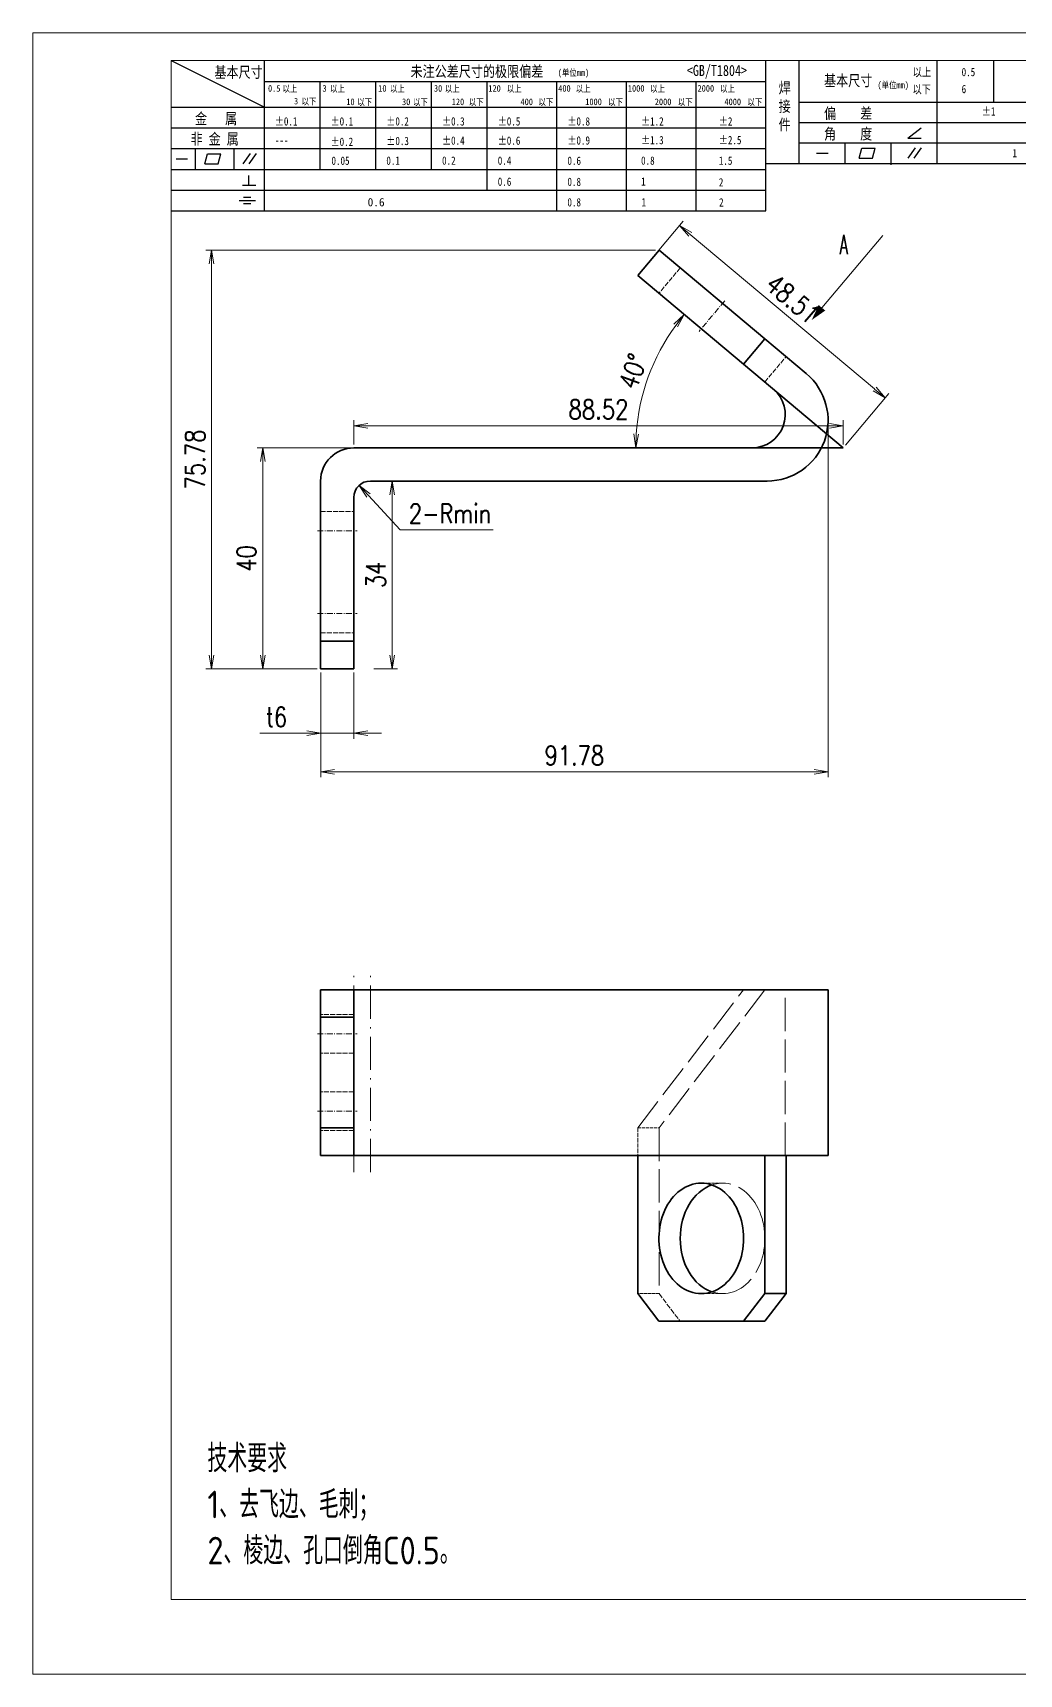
# Model space of a CAD drawing. Header units: millimetres. Extents: x 1333 to 190452, y -42879 to -5704.
# Drawn here: x 175262.6 to 175441, y -22836.1 to -22539.1 of the extents above; entities that cross this region are included whole.
import ezdxf
from ezdxf.enums import TextEntityAlignment as Align

# ---------------------------------------------------------------- set-up
doc = ezdxf.new("R2010")
doc.units = ezdxf.units.MM
doc.header["$LTSCALE"] = 0.5
for name, pattern in [('AM_ISO02W050x2', [3.75, 3, -0.75]), ('AM_ISO08W050x2', [9, 6, -0.75, 1.5, -0.75]), ('DASHDOT', [18.5, 12, -3, 0.5, -3]), ('DASHED', [15, 12, -3])]:
    doc.linetypes.add(name, pattern=pattern)
for name, color, linetype, lineweight in [('中心线', 2, 'AM_ISO08W050x2', 18), ('图框', 7, 'Continuous', 18), ('标注线', 3, 'Continuous', 18), ('粗实线', 7, 'Continuous', 35), ('虚线', 1, 'AM_ISO02W050x2', 18)]:
    doc.layers.add(name, color=color, linetype=linetype, lineweight=lineweight)
doc.layers.add('图\\M+19E79\\M+195B6\\M+18E9A', color=7, linetype='Continuous')
doc.layers.add('打印-禁用', color=7, linetype='Continuous', lineweight=15, plot=False)
doc.styles.add('DIM', font='romans.shx', dxfattribs={"width": 0.8, "bigfont": 'bigfont.shx'})
doc.styles.get("Standard").update_dxf_attribs({"font": 'simplex.shx'})
doc.styles.add('国标', font='simfang.ttf', dxfattribs={"width": 0.8})
doc.styles.add('机械长仿宋', font='gbenor.shx', dxfattribs={"height": 1, "bigfont": 'gbcbig.shx'})
doc.dimstyles.new('DEH 1-1', dxfattribs={"dimtxt": 3.5, "dimasz": 2.5, "dimexe": 1, "dimexo": 0.625, "dimgap": 1.2, "dimtad": 1, "dimtoh": 1, "dimdsep": 46, "dimtxsty": 'DIM', "dimblk": 'OPEN', "dimcen": 0, "dimclrd": 8, "dimclre": 8, "dimclrt": 2, "dimazin": 2, "dimtfac": 0.5, "dimtmove": 0, "dimatfit": 3, "dimldrblk": 'OPEN', "dimfxl": 0, "dimtolj": 2, "dimlwd": 18, "dimlwe": 18, "dimarcsym": 0})
doc.dimstyles.new('DEH 1-1$0', dxfattribs={"dimtxt": 3.5, "dimasz": 2.5, "dimexe": 1, "dimexo": 0.625, "dimgap": 1.2, "dimtad": 1, "dimzin": 9, "dimdsep": 46, "dimtxsty": 'DIM', "dimblk": 'OPEN', "dimcen": 0, "dimclrd": 8, "dimclre": 8, "dimclrt": 2, "dimazin": 2, "dimtfac": 0.5, "dimtmove": 0, "dimatfit": 3, "dimldrblk": 'OPEN', "dimfxl": 0, "dimtolj": 2, "dimlwd": 18, "dimlwe": 18, "dimarcsym": 0})
doc.dimstyles.new('DEH 1-1$4', dxfattribs={"dimtxt": 3.5, "dimasz": 2.5, "dimexe": 1, "dimexo": 0.625, "dimgap": 1.2, "dimtad": 1, "dimtoh": 1, "dimdsep": 46, "dimtxsty": 'DIM', "dimblk": 'OPEN', "dimcen": 0, "dimclrd": 8, "dimclre": 8, "dimclrt": 2, "dimazin": 2, "dimtfac": 0.5, "dimtofl": 0, "dimtmove": 0, "dimatfit": 3, "dimldrblk": 'OPEN', "dimfxl": 0, "dimtolj": 2, "dimlwd": 18, "dimlwe": 18, "dimarcsym": 0})

# ---------------------------------------------------------------- blocks, each defined once
blk = doc.blocks.new('GZDEH零件A3图框V01版')
at = {"layer": '图\\M+19E79\\M+195B6\\M+18E9A', "color": 9}
for p, q in [((2882.49, -1554.46), (2899.37, -1562.92)), ((2899.37, -1581.67), (2899.37, -1554.46)), ((2990.09, -1581.67), (2990.09, -1554.46)), ((2996.09, -1573.08), (2996.09, -1554.46)), ((3021.09, -1561.98), (3021.09, -1554.46)), ((3031.31, -1561.98), (3031.31, -1554.46)), ((2899.37, -1558.24), (2990.09, -1558.24)), ((2909.45, -1574.17), (2909.45, -1558.24)), ((2919.53, -1574.17), (2919.53, -1558.24)), ((2929.61, -1574.17), (2929.61, -1558.24)), ((2939.69, -1577.92), (2939.69, -1558.24)), ((2952.29, -1581.67), (2952.29, -1558.24)), ((2964.89, -1581.67), (2964.89, -1558.24)), ((2977.49, -1581.67), (2977.49, -1558.24)), ((2996.09, -1561.98), (3113.09, -1561.98)), ((3021.09, -1573.08), (3021.09, -1561.98)), ((2882.49, -1562.92), (2990.09, -1562.92)), ((2882.49, -1566.67), (2990.09, -1566.67)), ((2996.09, -1565.68), (3113.09, -1565.68)), ((3015.75, -1568.51), (3018.15, -1566.66)), ((2882.49, -1570.42), (2990.09, -1570.42)), ((2886.92, -1574.12), (2886.92, -1570.42)), ((2893.91, -1574.12), (2893.91, -1570.42)), ((2996.09, -1569.38), (3113.09, -1569.38)), ((3004.42, -1573.08), (3004.42, -1569.38)), ((3006.97, -1572.12), (3007.45, -1570.33)), ((3007.45, -1570.33), (3009.86, -1570.33)), ((3009.39, -1572.12), (3009.86, -1570.33)), ((3012.75, -1573.08), (3012.75, -1569.38)), ((3015.75, -1568.51), (3018.15, -1568.51)), ((3015.81, -1572.12), (3017.15, -1570.26)), ((3016.89, -1572.12), (3018.23, -1570.26)), ((2883.43, -1572.27), (2885.49, -1572.27)), ((2888.59, -1573.16), (2889.07, -1571.37)), ((2888.59, -1573.16), (2891, -1573.16)), ((2889.07, -1571.37), (2891.48, -1571.37)), ((2891, -1573.16), (2891.48, -1571.37)), ((2895.52, -1573.16), (2896.85, -1571.3)), ((2896.6, -1573.16), (2897.94, -1571.3)), ((2990.09, -1573.08), (3113.09, -1573.08)), ((2999.26, -1571.23), (3001.32, -1571.23)), ((3006.97, -1572.12), (3009.39, -1572.12)), ((3012.75, -1573.33), (3012.75, -1573.08)), ((2882.49, -1574.17), (2990.09, -1574.17)), ((2895.42, -1577.05), (2897.81, -1577.05)), ((2896.58, -1577.05), (2896.58, -1575.28)), ((2882.49, -1577.92), (2990.09, -1577.92)), ((2894.79, -1579.77), (2897.77, -1579.77)), ((2895.57, -1579.17), (2896.92, -1579.17)), ((2882.49, -1581.67), (2990.09, -1581.67)), ((2895.57, -1580.37), (2896.93, -1580.37))]:
    blk.add_line(p, q, dxfattribs=at)
at = {"layer": '图框', "linetype": 'Continuous'}
for p, q in [((2882.49, -1554.46), (2882.49, -1832.96)), ((3272.49, -1554.46), (2882.49, -1554.46)), ((2882.49, -1832.96), (3272.49, -1832.96))]:
    blk.add_line(p, q, dxfattribs=at)
at = {"layer": '打印-禁用', "linetype": 'Continuous'}
for p, q in [((2857.49, -1549.46), (2857.49, -1846.46)), ((3277.49, -1549.46), (2857.49, -1549.46)), ((2857.49, -1846.46), (3277.49, -1846.46))]:
    blk.add_line(p, q, dxfattribs=at)
at = {"layer": '图\\M+19E79\\M+195B6\\M+18E9A', "color": 9, "style": '国标', "width": 0.8}
for s, height, p in [('基本尺寸', 2, (2890.33, -1557.58)), ('未注公差尺寸的极限偏差', 2, (2925.81, -1557.44)), ('<GB/T1804>', 2, (2975.78, -1557.27)), ('以上', 1.5, (3016.64, -1557.33)), ('0.5', 1.5, (3025.49, -1557.3)), ('30', 1.2, (2930.04, -1560.11)), ('基本尺寸', 2, (3000.6, -1559.1)), ('以下', 1.5, (3016.58, -1560.43)), ('6', 1.5, (3025.49, -1560.38)), ('金   属', 2, (2886.82, -1565.98)), ('±0.1', 1.5, (2901.27, -1566.23)), ('±0.1', 1.5, (2911.35, -1566.23)), ('±0.2', 1.5, (2921.43, -1566.23)), ('±0.3', 1.5, (2931.51, -1566.23)), ('±0.5', 1.5, (2941.59, -1566.23)), ('±0.8', 1.5, (2954.19, -1566.23)), ('±1.2', 1.5, (2967.51, -1566.23)), ('±2', 1.5, (2981.58, -1566.23)), ('偏    差', 2, (3000.6, -1565.04)), ('±1', 1.5, (3029.16, -1564.42)), ('非 金 属', 2, (2886.02, -1569.65)), ('±0.3', 1.5, (2921.43, -1569.77)), ('±0.4', 1.5, (2931.51, -1569.71)), ('±0.6', 1.5, (2941.59, -1569.71)), ('±0.9', 1.5, (2954.19, -1569.68)), ('±1.3', 1.5, (2967.51, -1569.62)), ('±2.5', 1.5, (2981.58, -1569.61)), ('角    度', 2, (3000.6, -1568.74)), ('---', 1.5, (2901.27, -1569.65)), ('±0.2', 1.5, (2911.35, -1569.92)), ('1', 1.5, (3034.69, -1571.98)), ('0.1', 1.5, (2921.43, -1573.34)), ('0.2', 1.5, (2931.51, -1573.33)), ('0.4', 1.5, (2941.59, -1573.33)), ('0.6', 1.5, (2954.19, -1573.35)), ('0.8', 1.5, (2967.51, -1573.33)), ('1.5', 1.5, (2981.58, -1573.34)), ('0.6', 1.5, (2941.59, -1577.14)), ('0.8', 1.5, (2954.19, -1577.17)), ('1', 1.5, (2967.51, -1577.12)), ('2', 1.5, (2981.58, -1577.26)), ('0.8', 1.5, (2954.19, -1580.87)), ('1', 1.5, (2967.59, -1580.86)), ('2', 1.5, (2981.62, -1580.89))]:
    blk.add_text(s, height=height, dxfattribs=at).set_placement(p)
at = {"layer": '图\\M+19E79\\M+195B6\\M+18E9A', "color": 9, "lineweight": 15, "style": '国标', "width": 0.8}
for s, p in [('(单位mm)', (2952.44, -1557.27)), ('0.5', (2900.03, -1560.11)), ('以上', (2902.64, -1560.16)), ('3', (2909.88, -1560.11)), ('以上', (2911.25, -1560.16)), ('10', (2919.96, -1560.11)), ('以上', (2922.09, -1560.16)), ('以上', (2932.02, -1560.16)), ('120', (2939.88, -1560.11)), ('以上', (2943.21, -1560.16)), ('400', (2952.52, -1560.11)), ('以上', (2955.68, -1560.16)), ('1000', (2965.12, -1560.11)), ('以上', (2969.16, -1560.16)), ('2000', (2977.72, -1560.11)), ('以上', (2981.8, -1560.16)), ('(单位mm)', (3010.27, -1559.51)), ('3', (2904.73, -1562.41)), ('以下', (2906.1, -1562.46)), ('10', (2914.19, -1562.54)), ('以下', (2916.18, -1562.59)), ('30', (2924.27, -1562.54)), ('以下', (2926.26, -1562.59)), ('120', (2933.26, -1562.54)), ('以下', (2936.34, -1562.59)), ('400', (2945.7, -1562.54)), ('以下', (2948.94, -1562.59)), ('1000', (2957.41, -1562.54)), ('以下', (2961.54, -1562.59)), ('2000', (2969.99, -1562.54)), ('以下', (2974.14, -1562.59)), ('4000', (2982.59, -1562.54)), ('以下', (2986.74, -1562.59))]:
    blk.add_text(s, height=1.2, dxfattribs=at).set_placement(p)
at = {"layer": '图\\M+19E79\\M+195B6\\M+18E9A', "color": 9, "lineweight": 13, "style": '国标'}
blk.add_text('0.6', height=1.5, dxfattribs=at).set_placement((2918.05, -1580.85))
at = {"layer": '图\\M+19E79\\M+195B6\\M+18E9A', "color": 9, "insert": (2992.39, -1558.41), "char_height": 2, "width": 3.1877, "attachment_point": 1, "style": '国标'}
blk.add_mtext('焊\\P接\\P件', dxfattribs=at)
at = {"layer": '图\\M+19E79\\M+195B6\\M+18E9A', "color": 9, "insert": (2911.51, -1573.37), "char_height": 1.5, "attachment_point": 7, "style": '国标'}
blk.add_mtext_dynamic_manual_height_columns('0.05', width=5.1982, gutter_width=12.5, heights=[0], dxfattribs=at)
blk = doc.blocks.new('DEH A3')
at = {"layer": '图框'}
blk.add_blockref('GZDEH零件A3图框V01版', (-2857.49, 1846.46), dxfattribs=at)
blk = doc.blocks.new('_Open')
at = {"color": 0, "linetype": 'ByBlock', "lineweight": -2}
for p, q in [((-1, 0.17), (0, 0)), ((-1, -0.17), (0, 0)), ((0, 0), (-1, 0))]:
    blk.add_line(p, q, dxfattribs=at)
blk = doc.blocks.new('*D19')
at = {"layer": 'Defpoints', "color": 0, "transparency": 16777216}
for p in [(175375.9, -22578.44), (175294.93, -22654.22), (175314.7, -22654.22)]:
    blk.add_point(p, dxfattribs=at)
at = {"layer": '标注线', "color": 8, "lineweight": 18, "transparency": 16777216}
for p, q in [((175375.28, -22578.44), (175293.93, -22578.44)), ((175294.93, -22580.94), (175294.93, -22651.72)), ((175314.07, -22654.22), (175293.93, -22654.22))]:
    blk.add_line(p, q, dxfattribs=at)
at = {"layer": '标注线', "color": 8, "lineweight": 18, "transparency": 16777216, "xscale": 2.5, "yscale": 2.5, "zscale": 2.5}
for p, rotation in [((175294.93, -22578.44), 90), ((175294.93, -22654.22), 270)]:
    blk.add_blockref('_Open', p, dxfattribs=dict(at, rotation=rotation))
at = {"layer": '标注线', "color": 2, "transparency": 16777216, "insert": (175291.98, -22616.33), "char_height": 3.5, "attachment_point": 5, "rotation": 90, "style": 'DIM'}
blk.add_mtext('\\A2;75.78', dxfattribs=at)
blk = doc.blocks.new('*D20')
at = {"layer": 'Defpoints', "color": 0, "transparency": 16777216}
for p in [(175320.7, -22614.22), (175304.23, -22654.22), (175314.7, -22654.22)]:
    blk.add_point(p, dxfattribs=at)
at = {"layer": '标注线', "color": 8, "lineweight": 18, "transparency": 16777216}
for p, q in [((175320.07, -22614.22), (175303.23, -22614.22)), ((175304.23, -22616.72), (175304.23, -22651.72)), ((175314.07, -22654.22), (175303.23, -22654.22))]:
    blk.add_line(p, q, dxfattribs=at)
at = {"layer": '标注线', "color": 8, "lineweight": 18, "transparency": 16777216, "xscale": 2.5, "yscale": 2.5, "zscale": 2.5}
for p, rotation in [((175304.23, -22614.22), 90), ((175304.23, -22654.22), 270)]:
    blk.add_blockref('_Open', p, dxfattribs=dict(at, rotation=rotation))
at = {"layer": '标注线', "color": 2, "transparency": 16777216, "insert": (175301.28, -22634.22), "char_height": 3.5, "attachment_point": 5, "rotation": 90, "style": 'DIM'}
blk.add_mtext('\\A2;40', dxfattribs=at)
blk = doc.blocks.new('*D21')
at = {"layer": 'Defpoints', "color": 0, "transparency": 16777216}
for p in [(175406.47, -22609.22), (175314.7, -22654.22), (175406.47, -22672.82)]:
    blk.add_point(p, dxfattribs=at)
at = {"layer": '标注线', "color": 8, "lineweight": 18, "transparency": 16777216}
for p, q in [((175406.47, -22609.84), (175406.47, -22673.82)), ((175314.7, -22654.85), (175314.7, -22673.82)), ((175317.2, -22672.82), (175403.97, -22672.82))]:
    blk.add_line(p, q, dxfattribs=at)
at = {"layer": '标注线', "color": 8, "lineweight": 18, "transparency": 16777216, "xscale": 2.5, "yscale": 2.5, "zscale": 2.5, "rotation": 180}
blk.add_blockref('_Open', (175314.7, -22672.82), dxfattribs=at)
at = {"layer": '标注线', "color": 8, "lineweight": 18, "transparency": 16777216, "xscale": 2.5, "yscale": 2.5, "zscale": 2.5}
blk.add_blockref('_Open', (175406.47, -22672.82), dxfattribs=at)
at = {"layer": '标注线', "color": 2, "transparency": 16777216, "insert": (175360.58, -22669.87), "char_height": 3.5, "attachment_point": 5, "style": 'DIM'}
blk.add_mtext('\\A2;91.78', dxfattribs=at)
blk = doc.blocks.new('*D22')
at = {"layer": 'Defpoints', "color": 0, "transparency": 16777216}
for p in [(175314.7, -22654.22), (175320.7, -22654.22), (175314.7, -22665.86)]:
    blk.add_point(p, dxfattribs=at)
at = {"layer": '标注线', "color": 8, "lineweight": 18, "transparency": 16777216}
for p, q in [((175314.7, -22654.85), (175314.7, -22666.86)), ((175320.7, -22654.85), (175320.7, -22666.86)), ((175312.2, -22665.86), (175303.7, -22665.86)), ((175320.7, -22665.86), (175314.7, -22665.86)), ((175323.2, -22665.86), (175325.7, -22665.86))]:
    blk.add_line(p, q, dxfattribs=at)
at = {"layer": '标注线', "color": 8, "lineweight": 18, "transparency": 16777216, "xscale": 2.5, "yscale": 2.5, "zscale": 2.5}
blk.add_blockref('_Open', (175314.7, -22665.86), dxfattribs=at)
at = {"layer": '标注线', "color": 8, "lineweight": 18, "transparency": 16777216, "xscale": 2.5, "yscale": 2.5, "zscale": 2.5, "rotation": 180}
blk.add_blockref('_Open', (175320.7, -22665.86), dxfattribs=at)
at = {"layer": '标注线', "color": 2, "transparency": 16777216, "insert": (175306.7, -22662.91), "char_height": 3.5, "attachment_point": 5, "style": 'DIM'}
blk.add_mtext('\\A2;{\\Fromans,bigfont|c134;t}6', dxfattribs=at)
blk = doc.blocks.new('*D23')
at = {"layer": 'Defpoints', "color": 0, "transparency": 16777216}
for p in [(175321.66, -22621.02), (175323.7, -22623.22)]:
    blk.add_point(p, dxfattribs=at)
at = {"layer": '标注线', "color": 8, "lineweight": 18, "transparency": 16777216}
for p, q in [((175329.09, -22629.07), (175323.36, -22622.85)), ((175345.89, -22629.07), (175329.09, -22629.07))]:
    blk.add_line(p, q, dxfattribs=at)
at = {"layer": '标注线', "color": 8, "lineweight": 18, "transparency": 16777216, "xscale": 2.5, "yscale": 2.5, "zscale": 2.5, "rotation": 132.7129099416389}
blk.add_blockref('_Open', (175321.66, -22621.02), dxfattribs=at)
at = {"layer": '标注线', "color": 2, "transparency": 16777216, "insert": (175338.09, -22626.12), "char_height": 3.5, "attachment_point": 5, "style": 'DIM'}
blk.add_mtext('\\A2;{\\Fromans,bigfont|c134;2-Rmin}', dxfattribs=at)
blk = doc.blocks.new('*D24')
at = {"layer": 'Defpoints', "color": 0, "transparency": 16777216}
for p in [(175372.05, -22583.04), (175375.69, -22597.38), (175391.2, -22599.1), (175320.7, -22614.22), (175392.73, -22614.22)]:
    blk.add_point(p, dxfattribs=at)
at = {"layer": '标注线', "color": 8, "lineweight": 18, "transparency": 16777216}
blk.add_arc((175409.21, -22614.22), 37.51, 143.8204, 176.1809, dxfattribs=at)
at = {"layer": '标注线', "color": 8, "lineweight": 18, "transparency": 16777216, "xscale": 2.5, "yscale": 2.5, "zscale": 2.5}
for p, rotation in [((175380.47, -22590.11), 51.91087579060888), ((175371.7, -22614.22), 268.090443667587)]:
    blk.add_blockref('_Open', p, dxfattribs=dict(at, rotation=rotation))
at = {"layer": '标注线', "color": 2, "transparency": 16777216, "insert": (175371.19, -22600.38), "char_height": 3.5, "attachment_point": 5, "rotation": 70.0007, "style": 'DIM'}
blk.add_mtext('\\A2;40\\M+1818B', dxfattribs=at)
blk = doc.blocks.new('*D499')
at = {"layer": 'Defpoints', "color": 0, "transparency": 16777216}
for p in [(175372.05, -22583.04), (175416.8, -22605.18), (175409.21, -22614.22)]:
    blk.add_point(p, dxfattribs=at)
at = {"layer": '标注线', "color": 8, "lineweight": 18, "transparency": 16777216}
for p, q in [((175372.45, -22582.56), (175380.27, -22573.23)), ((175381.55, -22575.6), (175414.88, -22603.57)), ((175409.61, -22613.74), (175417.44, -22604.41))]:
    blk.add_line(p, q, dxfattribs=at)
at = {"layer": '标注线', "color": 8, "lineweight": 18, "transparency": 16777216, "xscale": 2.5, "yscale": 2.5, "zscale": 2.5}
for p, rotation in [((175379.63, -22573.99), 140.0006800402026), ((175416.8, -22605.18), 320.0006800402027)]:
    blk.add_blockref('_Open', p, dxfattribs=dict(at, rotation=rotation))
at = {"layer": '标注线', "color": 2, "transparency": 16777216, "insert": (175400.11, -22587.33), "char_height": 3.5, "attachment_point": 5, "rotation": 320.0007, "style": 'DIM'}
blk.add_mtext('\\A2;48.51', dxfattribs=at)
blk = doc.blocks.new('*D500')
at = {"layer": 'Defpoints', "color": 0, "transparency": 16777216}
for p in [(175320.7, -22610.22), (175320.7, -22614.22), (175409.21, -22614.22)]:
    blk.add_point(p, dxfattribs=at)
at = {"layer": '标注线', "color": 8, "lineweight": 18, "transparency": 16777216}
for p, q in [((175320.7, -22613.59), (175320.7, -22609.22)), ((175406.71, -22610.22), (175323.2, -22610.22)), ((175409.21, -22613.59), (175409.21, -22609.22))]:
    blk.add_line(p, q, dxfattribs=at)
at = {"layer": '标注线', "color": 8, "lineweight": 18, "transparency": 16777216, "xscale": 2.5, "yscale": 2.5, "zscale": 2.5, "rotation": 180}
blk.add_blockref('_Open', (175320.7, -22610.22), dxfattribs=at)
at = {"layer": '标注线', "color": 8, "lineweight": 18, "transparency": 16777216, "xscale": 2.5, "yscale": 2.5, "zscale": 2.5}
blk.add_blockref('_Open', (175409.21, -22610.22), dxfattribs=at)
at = {"layer": '标注线', "color": 2, "transparency": 16777216, "insert": (175364.95, -22607.27), "char_height": 3.5, "attachment_point": 5, "style": 'DIM'}
blk.add_mtext('\\A2;88.52', dxfattribs=at)
blk = doc.blocks.new('*D501')
at = {"layer": 'Defpoints', "color": 0, "transparency": 16777216}
for p in [(175323.7, -22620.22), (175323.7, -22654.22), (175327.61, -22654.22)]:
    blk.add_point(p, dxfattribs=at)
at = {"layer": '标注线', "color": 8, "lineweight": 18, "transparency": 16777216}
for p, q in [((175324.32, -22620.22), (175328.61, -22620.22)), ((175327.61, -22622.72), (175327.61, -22651.72)), ((175324.32, -22654.22), (175328.61, -22654.22))]:
    blk.add_line(p, q, dxfattribs=at)
at = {"layer": '标注线', "color": 8, "lineweight": 18, "transparency": 16777216, "xscale": 2.5, "yscale": 2.5, "zscale": 2.5}
for p, rotation in [((175327.61, -22620.22), 90), ((175327.61, -22654.22), 270)]:
    blk.add_blockref('_Open', p, dxfattribs=dict(at, rotation=rotation))
at = {"layer": '标注线', "color": 2, "transparency": 16777216, "insert": (175324.66, -22637.22), "char_height": 3.5, "attachment_point": 5, "rotation": 90, "style": 'DIM'}
blk.add_mtext('\\A2;34', dxfattribs=at)

msp = doc.modelspace()

# ---------------------------------------------------------------- linework, layer by layer
at = {"layer": '中心线', "linetype": 'DASHDOT', "ltscale": 0.180015}
msp.add_line((175387.779, -22587.622), (175383.15, -22593.138), dxfattribs=at)
at = {"layer": '中心线', "linetype": 'DASHDOT', "ltscale": 0.18}
for p, q in [((175314.095, -22629.221), (175321.295, -22629.221)), ((175314.095, -22644.22), (175321.295, -22644.221)), ((175314.095, -22720.268), (175321.295, -22720.268)), ((175314.095, -22734.268), (175321.295, -22734.268))]:
    msp.add_line(p, q, dxfattribs=at)
at = {"layer": '中心线', "linetype": 'DASHDOT'}
for p, q in [((175320.695, -22745.269), (175320.695, -22709.269)), ((175323.695, -22745.269), (175323.695, -22709.269))]:
    msp.add_line(p, q, dxfattribs=at)
at = {"layer": '标注线', "ltscale": 0.427556}
msp.add_line((175405.372, -22588.876), (175416.365, -22575.775), dxfattribs=at)
at = {"layer": '标注线'}
msp.add_solid([(175404.777, -22588.377), (175403.509, -22591.095), (175405.966, -22589.375)], dxfattribs=at)
at = {"layer": '粗实线', "ltscale": 0.15}
for p, q in [((175372.046, -22583.036), (175375.902, -22578.44)), ((175391.197, -22599.105), (175395.054, -22594.508)), ((175314.695, -22649.22), (175320.695, -22649.22)), ((175314.695, -22654.22), (175320.695, -22654.22)), ((175314.695, -22712.268), (175320.695, -22712.268)), ((175314.695, -22717.268), (175320.695, -22717.268)), ((175320.695, -22737.268), (175314.695, -22737.268)), ((175320.695, -22742.268), (175314.695, -22742.268))]:
    msp.add_line(p, q, dxfattribs=at)
at = {"layer": '粗实线'}
for p, q in [((175395.054, -22594.508), (175375.902, -22578.44)), ((175372.046, -22583.036), (175391.197, -22599.105)), ((175409.21, -22614.22), (175320.695, -22614.22)), ((175314.695, -22620.22), (175314.695, -22649.22)), ((175323.695, -22620.22), (175395.473, -22620.22)), ((175320.695, -22649.22), (175320.695, -22623.22)), ((175323.695, -22712.269), (175395.473, -22712.269)), ((175406.473, -22742.269), (175406.473, -22712.269)), ((175323.695, -22742.269), (175395.473, -22742.269)), ((175372.046, -22742.269), (175372.046, -22767.27)), ((175395.027, -22767.269), (175395.027, -22742.269)), ((175398.884, -22767.27), (175398.884, -22742.27))]:
    msp.add_line(p, q, dxfattribs=at)
at = {"layer": '粗实线', "ltscale": 0.244444}
msp.add_line((175402.544, -22600.793), (175395.054, -22594.508), dxfattribs=at)
at = {"layer": '粗实线', "ltscale": 0.175757}
msp.add_line((175391.197, -22599.105), (175409.21, -22614.22), dxfattribs=at)
at = {"layer": '粗实线', "ltscale": 0.125004}
for p, q in [((175314.695, -22649.22), (175314.695, -22654.22)), ((175320.695, -22654.22), (175320.695, -22649.22)), ((175314.695, -22737.268), (175314.695, -22742.268)), ((175320.695, -22737.268), (175320.695, -22742.268))]:
    msp.add_line(p, q, dxfattribs=at)
at = {"layer": '粗实线', "ltscale": 0.124996}
for p, q in [((175314.695, -22712.268), (175314.695, -22717.268)), ((175320.695, -22717.268), (175320.695, -22712.268))]:
    msp.add_line(p, q, dxfattribs=at)
at = {"layer": '粗实线', "ltscale": 0.075}
for p, q in [((175323.695, -22712.269), (175320.695, -22712.269)), ((175320.695, -22742.269), (175323.695, -22742.269))]:
    msp.add_line(p, q, dxfattribs=at)
at = {"layer": '粗实线', "ltscale": 0.275}
for p, q in [((175406.473, -22712.269), (175395.473, -22712.269)), ((175395.473, -22742.269), (175406.473, -22742.269))]:
    msp.add_line(p, q, dxfattribs=at)
at = {"layer": '粗实线', "ltscale": 0.5}
for p, q in [((175314.695, -22737.268), (175314.695, -22717.268)), ((175320.695, -22717.268), (175320.695, -22737.268))]:
    msp.add_line(p, q, dxfattribs=at)
at = {"layer": '粗实线', "ltscale": 0.15746}
msp.add_line((175372.046, -22767.27), (175375.876, -22772.27), dxfattribs=at)
at = {"layer": '粗实线', "ltscale": 0.157463}
for p, q in [((175391.197, -22772.269), (175395.027, -22767.269)), ((175395.054, -22772.27), (175398.884, -22767.27))]:
    msp.add_line(p, q, dxfattribs=at)
at = {"layer": '粗实线', "ltscale": 0.096418}
for p, q in [((175395.027, -22767.269), (175398.884, -22767.27)), ((175391.197, -22772.269), (175395.054, -22772.27))]:
    msp.add_line(p, q, dxfattribs=at)
at = {"layer": '粗实线', "ltscale": 0.383022}
msp.add_line((175375.876, -22772.27), (175391.197, -22772.269), dxfattribs=at)
at = {"layer": '粗实线'}
for centre, radius, start, end in [((175395.473, -22609.22), 11, 270, 50), ((175392.726, -22608.22), 6, 270, 50), ((175320.695, -22620.22), 6, 90, 180), ((175323.695, -22623.22), 3, 90, 180)]:
    msp.add_arc(centre, radius, start, end, dxfattribs=at)
for centre, major_axis, start_param, end_param in [((175383.536, -22757.27), (0, 10), 0.0000292, 2.0708239), ((175387.393, -22757.27), (0, -10), 3.3960601, 6.0287181), ((175383.536, -22757.27), (0, 10), 3.1416218, 6.2832145), ((175383.536, -22757.27), (0, 10), 2.0708239, 3.1416218)]:
    msp.add_ellipse(centre, major_axis=major_axis, ratio=0.7660444, start_param=start_param, end_param=end_param, dxfattribs=at)
at = {"layer": '虚线', "linetype": 'DASHED', "ltscale": 0.15}
for p, q in [((175379.733, -22581.654), (175375.876, -22586.25)), ((175379.733, -22581.655), (175375.876, -22586.251)), ((175391.197, -22599.107), (175395.054, -22594.51)), ((175395.054, -22594.51), (175391.197, -22599.106)), ((175395.027, -22602.32), (175398.884, -22597.723)), ((175314.695, -22625.72), (175320.695, -22625.72)), ((175314.695, -22625.721), (175320.695, -22625.721)), ((175314.695, -22647.72), (175320.695, -22647.72)), ((175314.695, -22647.721), (175320.695, -22647.721)), ((175320.695, -22649.221), (175314.695, -22649.221)), ((175320.695, -22716.768), (175314.695, -22716.768)), ((175320.695, -22723.768), (175314.695, -22723.768)), ((175320.695, -22730.768), (175314.695, -22730.768)), ((175320.695, -22737.768), (175314.695, -22737.768))]:
    msp.add_line(p, q, dxfattribs=at)
at = {"layer": '虚线', "linetype": 'DASHED'}
for p, q in [((175372.046, -22737.27), (175391.197, -22712.269)), ((175395.054, -22712.27), (175375.902, -22737.27)), ((175398.726, -22742.269), (175398.726, -22712.269)), ((175375.902, -22737.27), (175375.902, -22767.27))]:
    msp.add_line(p, q, dxfattribs=at)
at = {"layer": '虚线', "linetype": 'DASHED', "ltscale": 0.124971}
msp.add_line((175372.046, -22737.27), (175372.046, -22742.269), dxfattribs=at)
at = {"layer": '虚线', "linetype": 'DASHED', "ltscale": 0.096418}
for p, q in [((175372.046, -22737.27), (175375.902, -22737.27)), ((175387.393, -22747.27), (175383.537, -22747.27)), ((175375.902, -22767.27), (175372.046, -22767.27)), ((175387.393, -22767.27), (175383.536, -22767.27))]:
    msp.add_line(p, q, dxfattribs=at)
at = {"layer": '虚线', "linetype": 'DASHED', "ltscale": 0.15746}
msp.add_line((175375.902, -22767.27), (175379.733, -22772.27), dxfattribs=at)
at = {"layer": '虚线', "linetype": 'DASHED'}
for start_param, end_param in [(3.1416218, 3.3960601), (2.0708239, 3.1416218), (0.0000292, 2.0708239), (6.0287181, 6.2832145)]:
    msp.add_ellipse((175387.393, -22757.27), major_axis=(0, -10), ratio=0.7660444, start_param=start_param, end_param=end_param, dxfattribs=at)

# ---------------------------------------------------------------- block references
at = {"layer": '图框'}
msp.add_blockref('DEH A3', (175262.635, -22836.123), dxfattribs=at)

# ---------------------------------------------------------------- texts
at = {"layer": '标注线', "width": 0.55125}
msp.add_text('A', height=3.5, dxfattribs=at).set_placement((175408.599, -22579.194), (175410.069, -22579.194), align=Align.FIT)
at = {"layer": '标注线', "color": 2, "insert": (175294.213, -22816.306), "char_height": 5, "width": 114.82461, "attachment_point": 7, "style": '机械长仿宋'}
msp.add_mtext('\\A2;技术要求\\P1、去飞边、毛刺；\\P2、棱边、孔口倒角C0.5。', dxfattribs=at)

# ---------------------------------------------------------------- dimensions: what is measured, and where the dimension line sits
at = {"layer": '标注线'}
dim = msp.add_aligned_dim(p1=(175372.046, -22583.036), p2=(175409.21, -22614.22), distance=11.802, dimstyle='DEH 1-1$0', dxfattribs=at)
dim.commit()
dim.dimension.update_dxf_attribs({"geometry": '*D499', "text_midpoint": (175400.11, -22587.327)})
for base, p1, p2, picture, middle in [((175294.934, -22654.22), (175375.902, -22578.44), (175314.695, -22654.22), '*D19', (175291.984, -22616.33)), ((175304.229, -22654.22), (175320.695, -22614.22), (175314.695, -22654.22), '*D20', (175301.279, -22634.22)), ((175327.613, -22654.22), (175323.695, -22620.22), (175323.695, -22654.22), '*D501', (175324.663, -22637.22))]:
    dim = msp.add_linear_dim(base=base, p1=p1, p2=p2, angle=90, dimstyle='DEH 1-1$0', dxfattribs=at)
    dim.commit()
    dim.dimension.update_dxf_attribs({"geometry": picture, "text_midpoint": middle})
dim = msp.add_angular_dim_2l(base=(175375.688, -22597.385), line1=((175392.726, -22614.22), (175320.695, -22614.22)), line2=((175372.046, -22583.036), (175391.197, -22599.105)), dimstyle='DEH 1-1', dxfattribs=at)
dim.commit()
dim.dimension.update_dxf_attribs({"geometry": '*D24', "text_midpoint": (175371.188, -22600.381)})
for base, p1, p2, picture, middle in [((175320.6954, -22610.2232), (175409.2105, -22614.2199), (175320.6954, -22614.2199), '*D500', (175364.9529, -22607.2732)), ((175406.473, -22672.817), (175314.695, -22654.22), (175406.473, -22609.22), '*D21', (175360.584, -22669.867))]:
    dim = msp.add_linear_dim(base=base, p1=p1, p2=p2, dimstyle='DEH 1-1$0', dxfattribs=at)
    dim.commit()
    dim.dimension.update_dxf_attribs({"geometry": picture, "text_midpoint": middle})
dim = msp.add_radius_dim(center=(175323.695, -22623.22), mpoint=(175321.66, -22621.016), text='{\\Fromans,bigfont|c134;2-Rmin}', dimstyle='DEH 1-1$4', override={"dimtmove": 1}, dxfattribs=at)
dim.commit()
dim.dimension.update_dxf_attribs({"geometry": '*D23', "text_midpoint": (175329.092, -22629.066), "dimtype": 164})
dim = msp.add_linear_dim(base=(175314.695, -22665.856), p1=(175320.695, -22654.22), p2=(175314.695, -22654.22), text='{\\Fromans,bigfont|c134;t}<>', dimstyle='DEH 1-1$0', dxfattribs=at)
dim.commit()
dim.dimension.update_dxf_attribs({"geometry": '*D22', "text_midpoint": (175306.695, -22662.906)})

doc.saveas('drawing.dxf')
